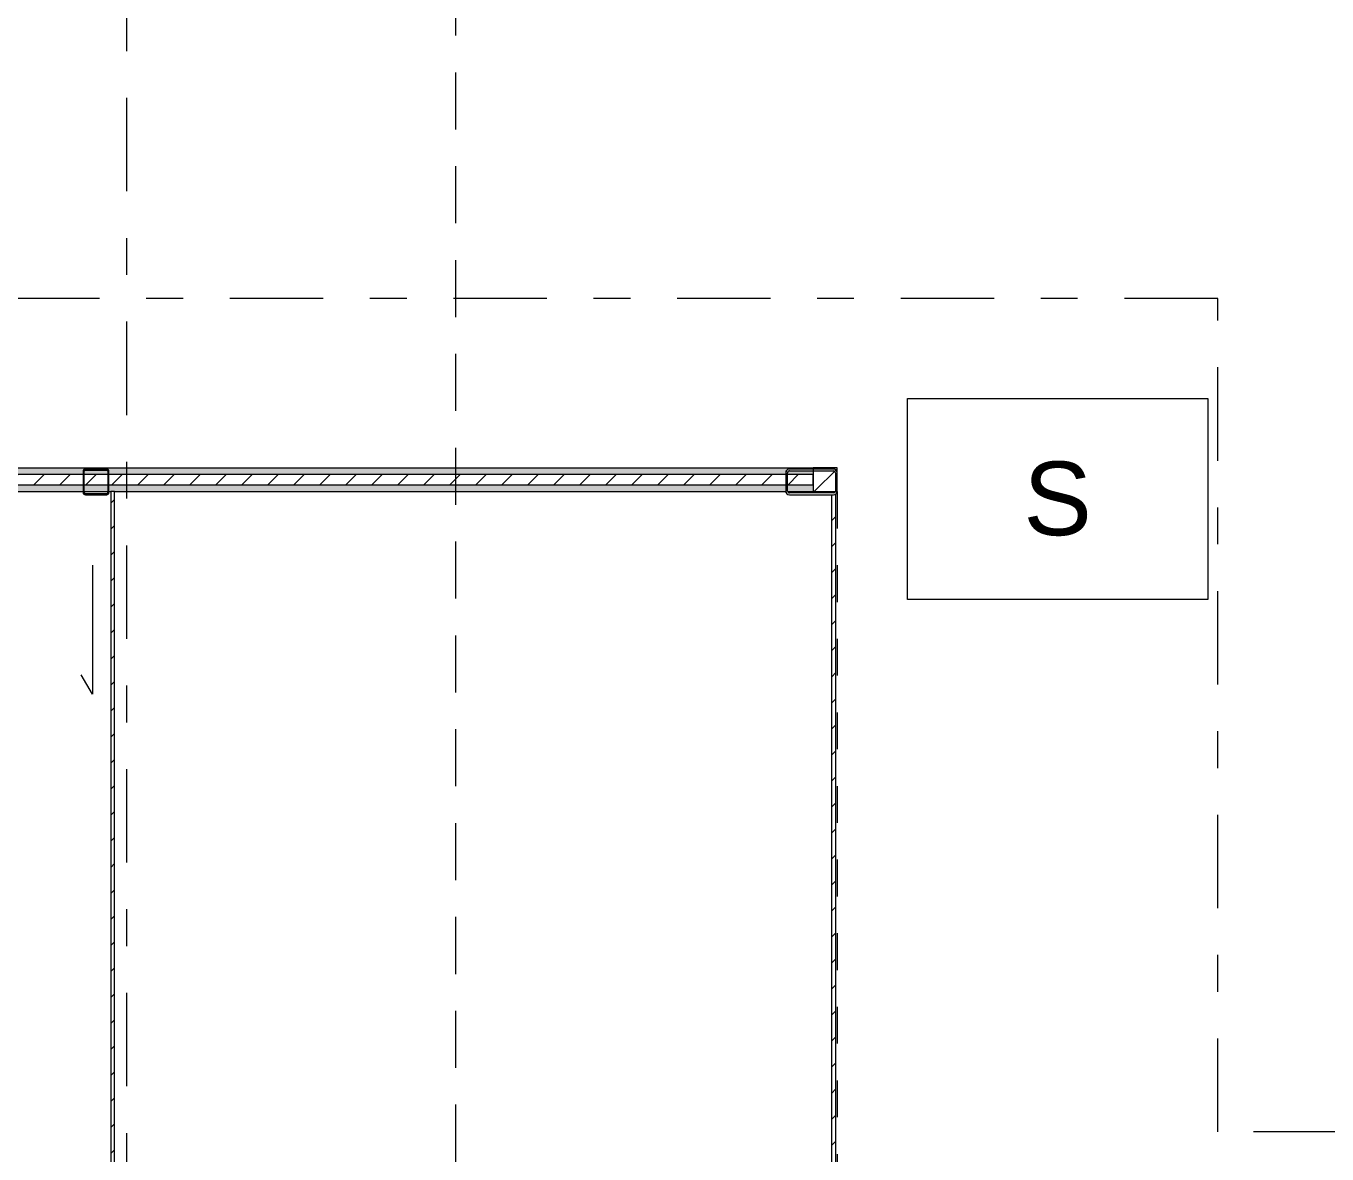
# Model space of a CAD drawing. Header units: metres. Extents: x 83 to 133, y -243 to -94.
# Drawn here: x 86.963 to 90.5, y -127.534 to -124.469 of the extents above; entities that cross this region are included whole.
import ezdxf

# ---------------------------------------------------------------- set-up
doc = ezdxf.new("R2010")
doc.units = ezdxf.units.M
for name, pattern in [('Dash dot', [0.015875, 0.00635, -0.004763, 0, -0.004763]), ('DASHDOT', [25.4, 12.7, -6.35, 0, -6.35]), ('HIDDEN', [2.325005, 1.550003, -0.775002])]:
    doc.linetypes.add(name, pattern=pattern)
doc.layers.get('0').update_dxf_attribs({"lineweight": 5})
for name, color, linetype, lineweight in [('ARQ_Legendas', 41, 'Continuous', 5), ('ARQ_Mobiliario GTS', 21, 'Continuous', 5), ('BASE', 7, 'Continuous', 5), ('FOLHA', 15, 'Continuous', 5), ('MP_GENERICO', 7, 'Continuous', 5), ('PLADUR', 1, 'Continuous', 5)]:
    doc.layers.add(name, color=color, linetype=linetype, lineweight=lineweight)
doc.styles.get("Standard").update_dxf_attribs({"font": 'arial.ttf'})
pattern_1 = [(135, (-128.72, -87.253), (-0.035355339, -0.035355339), [])]
pattern_2 = [(315, (127.308, 89.203), (0.035355339, 0.035355339), [])]

# ---------------------------------------------------------------- blocks, each defined once
blk = doc.blocks.new('Family - Hospital da Trofa - Fachada v3-1202189-200-HOSPITAL - PLANTA PISO 1')
at = {"layer": 'MP_GENERICO'}
for p, q in [((-0.035, 0.029), (-0.035, -0.029)), ((-0.032, -0.029), (-0.032, 0.029)), ((0.029, 0.035), (-0.029, 0.035)), ((-0.029, 0.032), (0.029, 0.032)), ((0.032, 0.029), (0.032, -0.029)), ((0.035, -0.029), (0.035, 0.029)), ((0.029, -0.032), (-0.029, -0.032)), ((-0.029, -0.035), (0.029, -0.035))]:
    blk.add_line(p, q, dxfattribs=at)
for centre, radius, start, end in [((-0.029, 0.029), 0.006, 90, 180), ((-0.029, 0.029), 0.003, 90, 180), ((0.029, 0.029), 0.006, 360, 90), ((0.029, 0.029), 0.003, 360, 90), ((-0.029, -0.029), 0.006, 180, 270), ((-0.029, -0.029), 0.003, 180, 270), ((0.029, -0.029), 0.003, 270, 0), ((0.029, -0.029), 0.006, 270, 360)]:
    blk.add_arc(centre, radius, start, end, dxfattribs=at)
blk = doc.blocks.new('Family - ST_MetPilar-1202190-200-HOSPITAL - PLANTA PISO 1')
blk.add_blockref('Family - Hospital da Trofa - Fachada v3-1202189-200-HOSPITAL - PLANTA PISO 1', (0, 0))
blk = doc.blocks.new('Family - ST_MetPilar-1202201-200-HOSPITAL - PLANTA PISO 1')
at = {"layer": 'MP_GENERICO'}
for p, q in [((-0.07, 0.025), (-0.07, -0.025)), ((-0.065, -0.025), (-0.065, 0.025)), ((0.06, 0.035), (-0.06, 0.035)), ((-0.06, 0.03), (0.06, 0.03)), ((0.065, 0.025), (0.065, -0.025)), ((0.07, -0.025), (0.07, 0.025)), ((0.06, -0.03), (-0.06, -0.03)), ((-0.06, -0.035), (0.06, -0.035))]:
    blk.add_line(p, q, dxfattribs=at)
for centre, radius, start, end in [((-0.06, 0.025), 0.01, 90, 180), ((-0.06, 0.025), 0.005, 90, 180), ((0.06, 0.025), 0.01, 360, 90), ((0.06, 0.025), 0.005, 360, 90), ((-0.06, -0.025), 0.01, 180, 270), ((-0.06, -0.025), 0.005, 180, 270), ((0.06, -0.025), 0.005, 270, 360), ((0.06, -0.025), 0.01, 270, 360)]:
    blk.add_arc(centre, radius, start, end, dxfattribs=at)
blk = doc.blocks.new('Family - ST_MetPilar-1202205-200-HOSPITAL - PLANTA PISO 1')
blk.add_blockref('Family - Hospital da Trofa - Fachada v3-1202189-200-HOSPITAL - PLANTA PISO 1', (0, 0))
blk = doc.blocks.new('Family - ST_MetPilar-1202214-200-HOSPITAL - PLANTA PISO 1')
at = {"layer": 'MP_GENERICO'}
for p, q in [((-0.07, 0.025), (-0.07, -0.025)), ((-0.065, -0.025), (-0.065, 0.025)), ((0.06, 0.035), (-0.06, 0.035)), ((-0.06, 0.03), (0.06, 0.03)), ((0.065, 0.025), (0.065, -0.025)), ((0.07, -0.025), (0.07, 0.025)), ((0.06, -0.03), (-0.06, -0.03)), ((-0.06, -0.035), (0.06, -0.035))]:
    blk.add_line(p, q, dxfattribs=at)
for centre, radius, start, end in [((-0.06, 0.025), 0.01, 90, 180), ((-0.06, 0.025), 0.005, 90, 180), ((0.06, 0.025), 0.01, 360, 90), ((0.06, 0.025), 0.005, 360, 90), ((-0.06, -0.025), 0.01, 180, 270), ((-0.06, -0.025), 0.005, 180, 270), ((0.06, -0.025), 0.005, 270, 360), ((0.06, -0.025), 0.01, 270, 360)]:
    blk.add_arc(centre, radius, start, end, dxfattribs=at)
blk = doc.blocks.new('Family - ST_MetViga-1202218-200-HOSPITAL - PLANTA PISO 1')
at = {"rotation": 270}
for name, p in [('Family - ST_MetPilar-1202214-200-HOSPITAL - PLANTA PISO 1', (18.38, 3.035)), ('Family - ST_MetPilar-1202201-200-HOSPITAL - PLANTA PISO 1', (22.99, 3.035)), ('Family - ST_MetPilar-1202190-200-HOSPITAL - PLANTA PISO 1', (18.38, 1.09)), ('Family - ST_MetPilar-1202205-200-HOSPITAL - PLANTA PISO 1', (22.99, 1.09))]:
    blk.add_blockref(name, p, dxfattribs=at)
blk = doc.blocks.new('Direct Shape - Hospital da Trofa - Fachada v3-1202262-200-HOSPITAL - PLANTA PISO 1')
at = {"layer": 'MP_GENERICO'}
for p, q in [((-0.035, 0.029), (-0.035, -0.029)), ((-0.032, -0.029), (-0.032, 0.029)), ((0.029, 0.035), (-0.029, 0.035)), ((-0.029, 0.032), (0.029, 0.032)), ((0.032, 0.029), (0.032, -0.029)), ((0.035, -0.029), (0.035, 0.029)), ((0.029, -0.032), (-0.029, -0.032)), ((-0.029, -0.035), (0.029, -0.035))]:
    blk.add_line(p, q, dxfattribs=at)
for centre, radius, start, end in [((-0.029, 0.029), 0.006, 90, 180), ((-0.029, 0.029), 0.003, 90, 180), ((0.029, 0.029), 0.006, 360, 90), ((0.029, 0.029), 0.003, 360, 90), ((-0.029, -0.029), 0.006, 180, 270), ((-0.029, -0.029), 0.003, 180, 270), ((0.029, -0.029), 0.003, 270, 0), ((0.029, -0.029), 0.006, 270, 360)]:
    blk.add_arc(centre, radius, start, end, dxfattribs=at)
blk = doc.blocks.new('Direct Shape - ST_MetPilar-1202263-200-HOSPITAL - PLANTA PISO 1')
blk.add_blockref('Direct Shape - Hospital da Trofa - Fachada v3-1202262-200-HOSPITAL - PLANTA PISO 1', (0, 0))
blk = doc.blocks.new('Direct Shape - ST_MetPilar-1202311-200-HOSPITAL - PLANTA PISO 1')
at = {"layer": 'MP_GENERICO'}
for p, q in [((-0.07, 0.025), (-0.07, -0.025)), ((-0.065, -0.025), (-0.065, 0.025)), ((0.06, 0.035), (-0.06, 0.035)), ((-0.06, 0.03), (0.06, 0.03)), ((0.065, 0.025), (0.065, -0.025)), ((0.07, -0.025), (0.07, 0.025)), ((0.06, -0.03), (-0.06, -0.03)), ((-0.06, -0.035), (0.06, -0.035))]:
    blk.add_line(p, q, dxfattribs=at)
for centre, radius, start, end in [((-0.06, 0.025), 0.01, 90, 180), ((-0.06, 0.025), 0.005, 90, 180), ((0.06, 0.025), 0.01, 360, 90), ((0.06, 0.025), 0.005, 360, 90), ((-0.06, -0.025), 0.01, 180, 270), ((-0.06, -0.025), 0.005, 180, 270), ((0.06, -0.025), 0.005, 270, 360), ((0.06, -0.025), 0.01, 270, 360)]:
    blk.add_arc(centre, radius, start, end, dxfattribs=at)
blk = doc.blocks.new('Hospital da Trofa - Fachada v3_ifc-1-200-HOSPITAL - PLANTA PISO 1')
at = {"layer": 'MP_GENERICO', "lineweight": 5}
for name, p, rotation in [('Family - ST_MetViga-1202218-200-HOSPITAL - PLANTA PISO 1', (86.0631, -107.3274), 269.9999999999984), ('Direct Shape - ST_MetPilar-1202263-200-HOSPITAL - PLANTA PISO 1', (87.1531, -125.7074), 180), ('Direct Shape - ST_MetPilar-1202311-200-HOSPITAL - PLANTA PISO 1', (89.0981, -125.7074), 180)]:
    blk.add_blockref(name, p, dxfattribs=dict(at, rotation=rotation))
blk = doc.blocks.new('Painel do sistema - MP_VIDRO DUPLO _8_12_44_1_ 28mm-2331421-200-HOSPITAL - PLANTA PISO 1')
at = {"layer": 'MP_GENERICO', "true_color": 0x808080}
h = blk.add_hatch(dxfattribs=at)
h.set_pattern_fill('FP_82', color=8, style=0, pattern_type=2)
h.set_pattern_definition([(225, (87.561, -125.701), (0.035355339, -0.035355339), [])])
h.paths.add_polyline_path([(-1.5425, 0.014), (-1.5425, -0.014), (1.5425, -0.014), (1.5425, 0.014), (-1.4792, 0.014)])
at = {"layer": 'MP_GENERICO'}
for p, q in [((1.5425, 0.014), (-1.5425, 0.014)), ((-1.5425, 0.014), (-1.5425, -0.014)), ((1.5425, -0.014), (1.5425, 0.014)), ((-1.5425, -0.014), (1.5425, -0.014))]:
    blk.add_line(p, q, dxfattribs=at)
blk = doc.blocks.new('Montante retangular - TECHNAL 65 x 65 mm-2331419-200-HOSPITAL - PLANTA PISO 1')
at = {"layer": 'MP_GENERICO', "true_color": 0xa5a5a5}
h = blk.add_hatch(color=253, dxfattribs=at)
h.paths.add_polyline_path([(89.0338, -125.7339), (89.1031, -125.7339), (89.1031, -125.7154), (89.0331, -125.7154), (89.0331, -125.7324)])
h.paths.add_polyline_path([(89.0288, -125.7339), (89.0281, -125.7324), (89.0281, -125.7154), (87.1881, -125.7154), (87.1881, -125.7339), (89.0281, -125.7339)])
h.paths.add_polyline_path([(87.1851, -125.7339), (87.1851, -125.7154), (87.1211, -125.7154), (87.1211, -125.7339), (87.1712, -125.7339)])
h.paths.add_polyline_path([(87.1181, -125.7339), (87.1181, -125.7154), (86.0931, -125.7154), (86.0931, -125.7339), (86.756, -125.7339)])
h.paths.add_polyline_path([(86.0293, -125.7339), (86.0875, -125.7339), (86.0881, -125.7324), (86.0881, -125.7154), (86.0181, -125.7154), (86.0181, -125.7339)])
h.paths.add_polyline_path([(89.0191, -125.6874), (89.0281, -125.6874), (89.0281, -125.6824), (89.0311, -125.6754), (89.0398, -125.6724), (89.1031, -125.6724), (89.1031, -125.6689), (86.0181, -125.6689), (86.0181, -125.6724), (86.0831, -125.6724), (86.0902, -125.6754), (86.0931, -125.6824), (86.0931, -125.6874), (87.1181, -125.6874), (87.119, -125.6763), (87.1211, -125.6737), (87.1241, -125.6724), (87.1843, -125.6733), (87.1864, -125.6742), (87.1881, -125.6784), (87.1889, -125.6874), (88.8322, -125.6874)])
h.paths.add_polyline_path([(86.0181, -125.6874), (86.0881, -125.6874), (86.0881, -125.6824), (86.0867, -125.6789), (86.0831, -125.6774), (86.0181, -125.6774)])
h.paths.add_polyline_path([(87.1821, -125.6874), (87.1851, -125.6874), (87.1843, -125.6763), (87.1821, -125.6754), (87.122, -125.6763), (87.1211, -125.6784), (87.122, -125.6874), (87.1712, -125.6874)])
h.paths.add_polyline_path([(89.0331, -125.6874), (89.1031, -125.6874), (89.1031, -125.6774), (89.0381, -125.6774), (89.0346, -125.6789), (89.0331, -125.6824)])
at = {"layer": 'MP_GENERICO'}
for p, q in [((86.0181, -125.6689), (89.1031, -125.6689)), ((86.0181, -125.7339), (86.0875, -125.7339)), ((86.0925, -125.7339), (87.1181, -125.7339)), ((87.121, -125.7339), (87.1853, -125.7339)), ((87.1881, -125.7339), (87.1931, -125.7339)), ((87.2031, -125.7339), (89.0288, -125.7339)), ((89.0338, -125.7339), (89.1031, -125.7339))]:
    blk.add_line(p, q, dxfattribs=at)
blk = doc.blocks.new('Montante retangular - TECHNAL 65 x 65 mm-2278058-200-HOSPITAL - PLANTA PISO 1')
at = {"layer": 'MP_GENERICO'}
h = blk.add_hatch(dxfattribs=at)
h.set_pattern_fill('FP_83', color=256, style=0, pattern_type=2)
h.set_pattern_definition([(45, (-89.168, 125.701), (-0.035355339, 0.035355339), [])])
h.paths.add_polyline_path([(0, -0.0325), (0, 0.0325), (-0.065, 0.0325), (-0.065, -0.0325)])
for p, q in [((0, 0.0325), (-0.065, 0.0325)), ((-0.065, 0.0325), (-0.065, -0.0325)), ((0, -0.0325), (0, 0.0325)), ((-0.065, -0.0325), (0, -0.0325))]:
    blk.add_line(p, q, dxfattribs=at)
blk = doc.blocks.new('POR_VID_1AUT_1FIX_Automatica sem bandeira _cod - 4_56 x 2_40 - 1 móvel 2_30x2_40 _ 1 fixo 2_26x2_40 vidro temperado-2330507-200-HOSPITAL - PLANTA PISO 1')
at = {"layer": 'MP_GENERICO', "true_color": 0x808080}
h = blk.add_hatch(dxfattribs=at)
h.set_pattern_fill('FP_85', color=8, style=0, pattern_type=2)
h.set_pattern_definition(pattern_1)
h.paths.add_polyline_path([(-0.6859, -0.06), (-0.6859, -0.05), (-2.9859, -0.05), (-2.9859, -0.06), (-1.6071, -0.06)])
h = blk.add_hatch(dxfattribs=at)
h.set_pattern_fill('FP_85', color=8, style=0, pattern_type=2)
h.set_pattern_definition(pattern_1)
h.paths.add_polyline_path([(1.5741, -0.05), (1.5741, -0.04), (-0.6859, -0.04), (-0.6859, -0.05), (1.5376, -0.05)])
at = {"layer": 'MP_GENERICO'}
for p, q in [((-0.6859, -0.05), (-2.9859, -0.05)), ((-2.9859, -0.05), (-2.9859, -0.06)), ((-2.9859, -0.06), (-0.6859, -0.06)), ((1.5741, -0.04), (-0.6859, -0.04)), ((-0.6859, -0.04), (-0.6859, -0.05)), ((-0.6859, -0.05), (1.5741, -0.05)), ((-0.6859, -0.06), (-0.6859, -0.05)), ((1.5741, -0.05), (1.5741, -0.04)), ((-2.7858, -0.11), (-2.4358, -0.11)), ((-2.4358, -0.11), (-2.4878, -0.14))]:
    blk.add_line(p, q, dxfattribs=at)
blk = doc.blocks.new('POR_VID_1AUT_1FIX_Automatica sem bandeira _cod - 4_56 x 2_40 - 1 móvel 2_30x2_40 _ 1 fixo 2_26x2_40 vidro temperado-2330606-200-HOSPITAL - PLANTA PISO 1')
at = {"layer": 'MP_GENERICO', "true_color": 0x808080}
h = blk.add_hatch(dxfattribs=at)
h.set_pattern_fill('FP_86', color=8, style=0, pattern_type=2)
h.set_pattern_definition(pattern_2)
h.paths.add_polyline_path([(-2.9846, 0.05), (-2.9794, 0.05), (-2.9794, 0.06), (-2.9846, 0.06)])
h.paths.add_polyline_path([(-2.9744, 0.06), (-2.9744, 0.05), (-0.6859, 0.05), (-0.6859, 0.06), (-2.9493, 0.06)])
h = blk.add_hatch(dxfattribs=at)
h.set_pattern_fill('FP_86', color=8, style=0, pattern_type=2)
h.set_pattern_definition(pattern_2)
h.paths.add_polyline_path([(-0.6859, 0.04), (1.5677, 0.04), (1.5656, 0.045), (1.5656, 0.05), (-0.6859, 0.05)])
h.paths.add_polyline_path([(1.5706, 0.045), (1.5721, 0.0415), (1.5741, 0.0415), (1.5741, 0.05), (1.5706, 0.05)])
at = {"layer": 'MP_GENERICO'}
for p, q in [((-2.7858, 0.11), (-2.4358, 0.11)), ((-2.4358, 0.11), (-2.4878, 0.14)), ((-2.9846, 0.06), (-2.9794, 0.06)), ((-2.9794, 0.05), (-2.9846, 0.05)), ((-0.6859, 0.05), (-2.9746, 0.05)), ((-2.9744, 0.06), (-0.6859, 0.06)), ((-0.6859, 0.06), (-0.6859, 0.05)), ((-0.6859, 0.04), (-0.6859, 0.05)), ((-0.6859, 0.05), (1.5658, 0.05)), ((1.5677, 0.04), (-0.6859, 0.04)), ((1.5706, 0.05), (1.5741, 0.05))]:
    blk.add_line(p, q, dxfattribs=at)
blk = doc.blocks.new('TS ST_BASE')
at = {"color": 8, "linetype": 'Dash dot', "lineweight": 18, "true_color": 0x808080}
blk.add_line((89.1681, -125.7339), (89.1681, -130.2924), dxfattribs=at)
at = {"lineweight": 5}
blk.add_blockref('Hospital da Trofa - Fachada v3_ifc-1-200-HOSPITAL - PLANTA PISO 1', (0, 0), dxfattribs=at)
for name, p in [('Montante retangular - TECHNAL 65 x 65 mm-2331419-200-HOSPITAL - PLANTA PISO 1', (0, 0)), ('Montante retangular - TECHNAL 65 x 65 mm-2278058-200-HOSPITAL - PLANTA PISO 1', (89.1681, -125.7014))]:
    blk.add_blockref(name, p)
for name, p, rotation in [('Painel do sistema - MP_VIDRO DUPLO _8_12_44_1_ 28mm-2331421-200-HOSPITAL - PLANTA PISO 1', (87.5606, -125.7014), 180), ('POR_VID_1AUT_1FIX_Automatica sem bandeira _cod - 4_56 x 2_40 - 1 móvel 2_30x2_40 _ 1 fixo 2_26x2_40 vidro temperado-2330507-200-HOSPITAL - PLANTA PISO 1', (87.2531, -128.7198), 270), ('POR_VID_1AUT_1FIX_Automatica sem bandeira _cod - 4_56 x 2_40 - 1 móvel 2_30x2_40 _ 1 fixo 2_26x2_40 vidro temperado-2330606-200-HOSPITAL - PLANTA PISO 1', (89.2031, -127.3081), 90)]:
    blk.add_blockref(name, p, dxfattribs=dict(rotation=rotation))

msp = doc.modelspace()

# ---------------------------------------------------------------- linework, layer by layer
at = {"layer": 'ARQ_Mobiliario GTS'}
msp.add_lwpolyline([(90.1757, -126.0267), (89.3589, -126.0267), (89.3589, -125.4807), (90.1757, -125.4807)], close=True, dxfattribs=at)
at = {"layer": 'FOLHA', "linetype": 'DASHDOT', "ltscale": 0.02}
msp.add_line((87.2366, -150.4538), (87.2366, -97.7938), dxfattribs=at)
msp.add_lwpolyline([(132.5059, -127.4739), (90.2027, -127.4739), (90.2027, -125.209), (83.8335, -125.209)], dxfattribs=at)
at = {"layer": 'PLADUR', "linetype": 'HIDDEN', "ltscale": 0.1}
msp.add_line((88.1314, -134.1847), (88.1314, -121.7196), dxfattribs=at)

# ---------------------------------------------------------------- block references
at = {"layer": 'BASE'}
msp.add_blockref('TS ST_BASE', (0, 0), dxfattribs=at)

# ---------------------------------------------------------------- texts
at = {"layer": 'ARQ_Legendas', "insert": (89.7673, -125.7537), "char_height": 0.2, "width": 0.816764, "attachment_point": 5}
msp.add_mtext('S', dxfattribs=at)
msp.add_mtext('S', dxfattribs=at)

doc.saveas('drawing.dxf')
